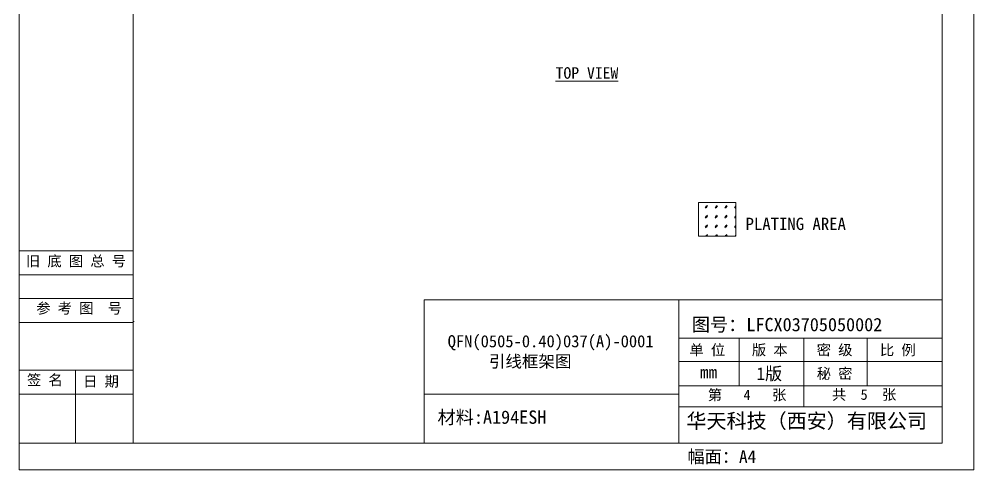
# Model space of a CAD drawing. Header units: millimetres. Extents: x 4026 to 4299, y 1527 to 1783.
# Drawn here: x 4261.11 to 4273.54, y 1745.43 to 1751.3 of the extents above; entities that cross this region are included whole.
import ezdxf
from ezdxf.enums import TextEntityAlignment as Align

# ---------------------------------------------------------------- set-up
doc = ezdxf.new("R2010")
doc.units = ezdxf.units.MM
doc.layers.add('AM_8', color=3, linetype='Continuous', lineweight=15)
doc.layers.add('标注线', color=3, linetype='Continuous', lineweight=18)
doc.layers.add('图层1实体', color=7, linetype='Continuous')
doc.styles.get("Standard").update_dxf_attribs({"font": ''})
doc.styles.add('宋体', font='')
doc.styles.get('Standard').set_extended_font_data('SimSun')
doc.styles.get('宋体').set_extended_font_data('SimSun')
doc.dimstyles.new('ISO-25', dxfattribs={"dimtxt": 0.1, "dimasz": 0.08, "dimexe": 0.015, "dimexo": 0.015, "dimgap": 0.02, "dimtad": 0, "dimzin": 1, "dimdsep": 46, "dimtxsty": 'Standard', "dimcen": 0.1, "dimadec": 0, "dimazin": 0, "dimtfac": 1, "dimtmove": 0, "dimatfit": 3, "dimfxl": 1, "dimarcsym": 0})

# ---------------------------------------------------------------- blocks, each defined once
blk = doc.blocks.new('*D270')
at = {"layer": 'Defpoints', "color": 0}
for p in [(4268.581, 1754.177), (4268.606, 1754.177), (4268.606, 1751.647)]:
    blk.add_point(p, dxfattribs=at)
at = {"layer": '标注线', "color": 0, "lineweight": 5}
for p, q in [((4268.581, 1754.167), (4268.581, 1751.632)), ((4268.606, 1754.167), (4268.606, 1751.632))]:
    blk.add_line(p, q, dxfattribs=at)
at = {"layer": '标注线', "color": 0, "lineweight": -2}
for p, q in [((4268.481, 1751.647), (4268.381, 1751.647)), ((4268.581, 1751.647), (4268.606, 1751.647)), ((4268.706, 1751.647), (4268.806, 1751.647))]:
    blk.add_line(p, q, dxfattribs=at)
at = {"layer": '标注线', "color": 0}
for points in [[(4268.481, 1751.63), (4268.481, 1751.663), (4268.581, 1751.647)], [(4268.706, 1751.663), (4268.706, 1751.63), (4268.606, 1751.647)]]:
    blk.add_solid(points, dxfattribs=at)
at = {"layer": '标注线', "color": 0, "lineweight": 5, "insert": (4269.987, 1751.647), "char_height": 0.12, "attachment_point": 5}
blk.add_mtext('0.025MAX LACK AG IS ALLOWED', dxfattribs=at)

msp = doc.modelspace()

# ---------------------------------------------------------------- hatches: boundary and pattern name
h = msp.add_hatch()
h.set_pattern_fill('ANGLE', color=1, scale=0.25)
h.set_pattern_definition([(0, (0, 0), (0, 1.74625), [1.27, -0.47625]), (90, (0, 0), (-1.74625, 1e-16), [1.27, -0.47625])])
h.paths.add_polyline_path([(4268.7631, 1751.3173), (4268.7631, 1751.2067), (4268.9466, 1751.2067), (4268.9631, 1751.2158), (4268.9631, 1751.4477), (4268.9466, 1751.4567), (4268.9025, 1751.4567)])
h.paths.add_polyline_path([(4268.7631, 1751.0067), (4268.7631, 1750.8317), (4268.9631, 1750.8317), (4268.9631, 1751.0067), (4268.8381, 1751.0067)])
at = {"layer": 'AM_8', "linetype": 'ByBlock', "lineweight": 5}
h = msp.add_hatch(dxfattribs=at)
h.set_pattern_fill('GLASS', color=3, scale=0.005)
h.set_pattern_definition([(236.3099, (0.0762, 0.0889), (-0.12700016948, -0.25399994384), [0.045790485, -0.412114492]), (236.3099, (0.07874, 0.08128), (-0.12700016948, -0.25399994384), [0.027474291, -0.430430686]), (236.3099, (0.0635, 0.08128), (-0.12700016948, -0.25399994384), [0.027474291, -0.430430686])])
h.paths.add_polyline_path([(4270.4398, 1748.9128), (4269.952, 1748.9128), (4269.952, 1748.4723), (4270.4398, 1748.4723)])

# ---------------------------------------------------------------- linework, layer by layer
at = {"lineweight": 5}
msp.add_lwpolyline([(4269.952, 1748.4723), (4270.4398, 1748.4723), (4270.4398, 1748.9128), (4269.952, 1748.9128)], close=True, dxfattribs=at)
at = {"layer": '图层1实体', "color": 7, "lineweight": 5}
for p, q in [((4262.5921, 1748.2829), (4261.1064, 1748.2829)), ((4262.5921, 1747.9718), (4261.1064, 1747.9718)), ((4262.5921, 1747.6606), (4261.1064, 1747.6606)), ((4266.3812, 1747.6449), (4273.1245, 1747.6449)), ((4266.3812, 1745.7792), (4266.3812, 1747.6449)), ((4269.6964, 1747.6449), (4269.6964, 1745.7792)), ((4262.5921, 1747.3495), (4261.1064, 1747.3495)), ((4262.5998, 1747.3658), (4262.5998, 1747.3566)), ((4269.6964, 1747.1457), (4273.1245, 1747.1457)), ((4270.4807, 1747.1394), (4270.4807, 1746.5257)), ((4271.3249, 1747.1394), (4271.3249, 1746.2527)), ((4272.1472, 1747.1394), (4272.1472, 1746.5257)), ((4269.6964, 1746.8406), (4273.1245, 1746.8406)), ((4261.1064, 1746.7279), (4262.5921, 1746.7273)), ((4261.8412, 1746.7279), (4261.8412, 1745.7856)), ((4261.8412, 1745.7856), (4261.8412, 1746.7187)), ((4269.6964, 1746.5257), (4273.1245, 1746.5257)), ((4262.5921, 1746.4156), (4261.1064, 1746.4156)), ((4269.6964, 1746.4156), (4266.3812, 1746.4156)), ((4269.6964, 1746.2527), (4273.1245, 1746.2527)), ((4262.5911, 1745.7782), (4261.1106, 1745.7782))]:
    msp.add_line(p, q, dxfattribs=at)
for points in [[(4261.1064, 1762.6947), (4273.5384, 1762.6947), (4273.5384, 1745.4313), (4261.1064, 1745.4313)], [(4262.5921, 1762.3447), (4273.1245, 1762.3447), (4273.1245, 1745.7792), (4262.5921, 1745.7792)]]:
    msp.add_lwpolyline(points, close=True, dxfattribs=at)

# ---------------------------------------------------------------- texts
at = {"layer": '图层1实体', "color": 7, "lineweight": 5, "style": '宋体'}
for s, height, p in [('图号：LFCX03705050002', 0.173458, (4269.8659, 1747.236, 0.0061)), ('单 位', 0.13672, (4269.8338, 1746.9239)), ('版 本', 0.13672, (4270.6475, 1746.9239)), ('密 级', 0.13672, (4271.4918, 1746.9239)), ('比 例', 0.13672, (4272.314, 1746.9239)), ('mm', 0.16406, (4269.972, 1746.6209)), ('1版', 0.16406, (4270.7072, 1746.6024)), ('秘 密', 0.13672, (4271.4918, 1746.6171)), ('幅面：A4', 0.16406, (4269.8088, 1745.5225))]:
    msp.add_text(s, height=height, dxfattribs=at).set_placement(p)
at = {"layer": '图层1实体', "color": 7, "lineweight": 5, "attachment_point": 1, "style": '宋体'}
for s, insert, char_height in [('{\\fSimSun|b0|i0|c134|p2;旧 底 图 总 号}', (4261.1951, 1748.2173), 0.136718), ('{\\fSimSun|b0|i0|c134|p2;参 考 图  号}', (4261.3295, 1747.603), 0.136718), ('{\\fSimSun|b0|i0|c134|p2; 签 名}', (4261.1159, 1746.6708), 0.136718), ('{\\fSimSun|b0|i0|c134|p2; 日 期}', (4261.8467, 1746.6524), 0.136718), ('{\\fSimSun|b0|i0|c134|p2;第   4   张}', (4270.0732, 1746.4756), 0.136718), ('{\\fSimSun|b0|i0|c134|p2;共  5  张}', (4271.6901, 1746.4803), 0.136718), ('材料:A194ESH', (4266.5548, 1746.2045, 0.0061), 0.17353), ('{\\fSimSun|b0|i0|c134|p2;华天科技（西安）有限公司}', (4269.7952, 1746.1648), 0.191405)]:
    msp.add_mtext(s, dxfattribs=dict(at, insert=insert, char_height=char_height))
at = {"layer": '图层1实体', "color": 7, "lineweight": 5, "insert": (4266.6869, 1747.1847, 0.0054), "char_height": 0.157658, "width": 4.473569, "attachment_point": 1, "style": '宋体'}
msp.add_mtext('{\\C256;QFN(0505-0.40)037(A)-0001\\P     引线框架图}', dxfattribs=at)
at = {"layer": '标注线', "lineweight": 5}
msp.add_text('PLATING AREA', height=0.16, dxfattribs=at).set_placement((4271.8717, 1748.6333), align=Align.MIDDLE_RIGHT)
at = {"layer": '标注线', "lineweight": 5, "insert": (4268.5004, 1750.5958, 0.0582), "char_height": 0.15, "attachment_point": 5}
msp.add_mtext('{\\LTOP VIEW}', dxfattribs=at)

# ---------------------------------------------------------------- dimensions: what is measured, and where the dimension line sits
at = {"layer": '标注线', "lineweight": 5}
dim = msp.add_linear_dim(base=(4268.6058, 1751.6465), p1=(4268.5808, 1754.1773), p2=(4268.6058, 1754.1773), text='<>MAX LACK AG IS ALLOWED', dimstyle='ISO-25', override={"dimtxt": 0.12, "dimasz": 0.1, "dimexo": 0.01, "dimgap": 0.03, "dimdec": 3, "dimzin": 0, "dimtxsty": 'Standard', "dimlwe": 5}, dxfattribs=at)
dim.commit()
dim.dimension.update_dxf_attribs({"geometry": '*D270', "text_midpoint": (4269.9872, 1751.6465), "dimtype": 160})

doc.saveas('drawing.dxf')
